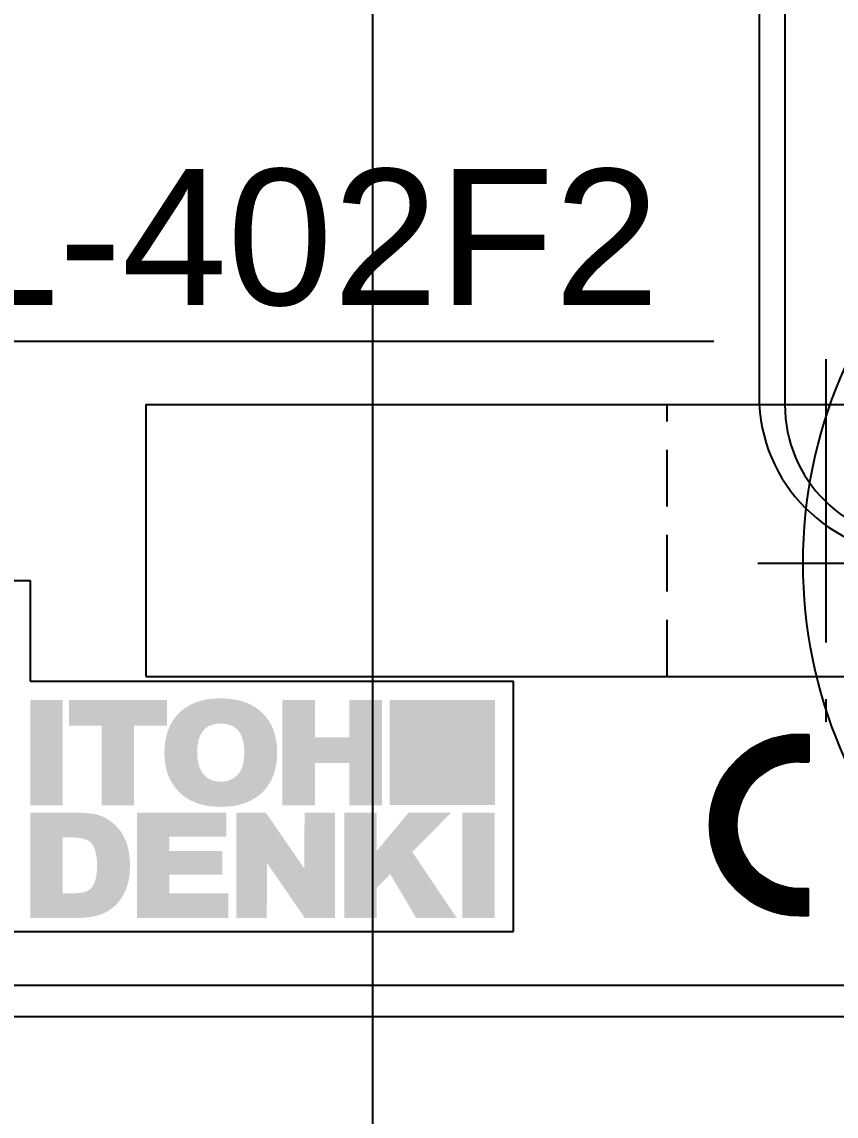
# Model space of a CAD drawing. Header units: inches. Extents: x 0 to 77285, y -118 to 40065.
# Drawn here: x 70328 to 70345.96, y 27953.59 to 27977.74 of the extents above; entities that cross this region are included whole.
import ezdxf
from ezdxf.enums import TextEntityAlignment as Align

# ---------------------------------------------------------------- set-up
doc = ezdxf.new("R2010")
doc.units = ezdxf.units.IN
doc.header["$LTSCALE"] = 5
doc.header["$MEASUREMENT"] = 0
doc.linetypes.add('CENTER', pattern=[2, 1.25, -0.25, 0.25, -0.25])
doc.linetypes.add('HIDDEN', pattern=[0.375, 0.25, -0.125])
for name, color, linetype in [('11', 1, 'CENTER'), ('22', 2, 'HIDDEN'), ('55', 5, 'Continuous'), ('99', 181, 'Continuous'), ('T', 3, 'Continuous')]:
    doc.layers.add(name, color=color, linetype=linetype)
doc.styles.add('SCI', font='')
doc.styles.get('SCI').set_extended_font_data('Gulim')

# ---------------------------------------------------------------- blocks, each defined once
blk = doc.blocks.new('A$C362a6d6b')
for p, q in [((-15, 0), (15, 0)), ((-15, 0), (-15, -6)), ((-15, -6), (15, -6))]:
    blk.add_line(p, q)
at = {"layer": '11'}
blk.add_line((0, 1), (0, -7), dxfattribs=at)
at = {"layer": '22'}
blk.add_line((-3.5, -6), (-3.5, 0), dxfattribs=at)
blk = doc.blocks.new('A$C9c3b0687E')
for points in [[(23.666, 4.48), (22.951, 4.48), (22.951, 2.16), (23.666, 2.16)], [(33.199, 2.164), (30.881, 2.164), (30.881, 4.482), (33.199, 4.482)], [(32.48, 1.994), (32.48, -0.327), (33.194, -0.327), (33.194, 1.994)]]:
    blk.add_hatch(color=256).paths.add_polyline_path(points)
h = blk.add_hatch(color=256)
edge = h.paths.add_edge_path()
edge.add_spline(control_points=[(25.966, 4.48), (25.966, 4.48), (23.799, 4.48), (23.799, 4.48), (23.799, 4.48), (23.799, 3.914), (23.799, 3.914), (23.799, 3.914), (24.432, 3.914), (24.525, 3.914), (24.525, 3.813), (24.525, 2.16), (24.525, 2.16), (24.525, 2.16), (25.24, 2.16), (25.24, 2.16), (25.24, 2.16), (25.24, 3.813), (25.24, 3.914), (25.333, 3.914), (25.966, 3.914), (25.966, 3.914), (25.966, 3.914), (25.966, 4.48), (25.966, 4.48)], knot_values=[0, 0, 0, 0, 1, 1, 1, 2, 2, 2, 3, 3, 3, 4, 4, 4, 5, 5, 5, 6, 6, 6, 7, 7, 7, 8, 8, 8, 8], degree=3, periodic=0)
h = blk.add_hatch(color=256)
edge = h.paths.add_edge_path()
edge.add_spline(control_points=[(27.625, 3), (27.597, 2.924), (27.556, 2.86), (27.502, 2.81), (27.45, 2.761), (27.39, 2.726), (27.323, 2.704), (27.273, 2.687), (27.215, 2.679), (27.151, 2.679), (27.008, 2.679), (26.89, 2.723), (26.801, 2.809), (26.689, 2.919), (26.632, 3.091), (26.632, 3.32), (26.632, 3.487), (26.658, 3.62), (26.709, 3.718), (26.792, 3.882), (26.935, 3.961), (27.148, 3.961), (27.324, 3.961), (27.457, 3.906), (27.543, 3.799), (27.628, 3.695), (27.67, 3.537), (27.67, 3.329), (27.67, 3.187), (27.655, 3.076), (27.625, 3)], knot_values=[0, 0, 0, 0, 1, 1, 1, 2, 2, 2, 3, 3, 3, 4, 4, 4, 5, 5, 5, 6, 6, 6, 7, 7, 7, 8, 8, 8, 9, 9, 9, 10, 10, 10, 10], degree=3, periodic=0)
edge = h.paths.add_edge_path(flags=16)
edge.add_spline(control_points=[(26.2, 2.483), (26.418, 2.244), (26.739, 2.123), (27.154, 2.123), (27.563, 2.123), (27.88, 2.241), (28.099, 2.474), (28.295, 2.682), (28.395, 2.969), (28.395, 3.326), (28.395, 3.674), (28.294, 3.958), (28.095, 4.169), (27.876, 4.4), (27.555, 4.517), (27.141, 4.517), (26.745, 4.517), (26.434, 4.403), (26.214, 4.179), (26.01, 3.963), (25.907, 3.673), (25.907, 3.317), (25.907, 2.974), (26.005, 2.693), (26.2, 2.483)], knot_values=[0, 0, 0, 0, 1, 1, 1, 2, 2, 2, 3, 3, 3, 4, 4, 4, 5, 5, 5, 6, 6, 6, 7, 7, 7, 8, 8, 8, 8], degree=3, periodic=0)
h = blk.add_hatch(color=256)
edge = h.paths.add_edge_path()
edge.add_spline(control_points=[(29.227, 3.09), (29.316, 3.09), (29.902, 3.09), (29.99, 3.09), (29.99, 2.994), (29.99, 2.16), (29.99, 2.16), (29.99, 2.16), (30.705, 2.16), (30.705, 2.16), (30.705, 2.16), (30.705, 4.48), (30.705, 4.48), (30.705, 4.48), (29.99, 4.48), (29.99, 4.48), (29.99, 4.48), (29.99, 3.655), (29.99, 3.655), (29.99, 3.655), (29.227, 3.655), (29.227, 3.655), (29.227, 3.655), (29.227, 4.48), (29.227, 4.48), (29.227, 4.48), (28.512, 4.48), (28.512, 4.48), (28.512, 4.48), (28.512, 2.16), (28.512, 2.16), (28.512, 2.16), (29.227, 2.16), (29.227, 2.16), (29.227, 2.16), (29.227, 2.994), (29.227, 3.09)], knot_values=[0, 0, 0, 0, 1, 1, 1, 2, 2, 2, 3, 3, 3, 4, 4, 4, 5, 5, 5, 6, 6, 6, 7, 7, 7, 8, 8, 8, 9, 9, 9, 10, 10, 10, 11, 11, 11, 12, 12, 12, 12], degree=3, periodic=0)
h = blk.add_hatch(color=256)
edge = h.paths.add_edge_path()
edge.add_spline(control_points=[(23.666, 1.45), (23.723, 1.45), (23.81, 1.45), (23.81, 1.45), (24.071, 1.45), (24.19, 1.406), (24.244, 1.369), (24.362, 1.286), (24.422, 1.104), (24.422, 0.827), (24.422, 0.557), (24.365, 0.377), (24.252, 0.293), (24.186, 0.243), (24.061, 0.217), (23.88, 0.217), (23.88, 0.217), (23.735, 0.217), (23.666, 0.217), (23.666, 0.313), (23.666, 1.354), (23.666, 1.45)], knot_values=[0, 0, 0, 0, 1, 1, 1, 2, 2, 2, 3, 3, 3, 4, 4, 4, 5, 5, 5, 6, 6, 6, 7, 7, 7, 7], degree=3, periodic=0)
edge = h.paths.add_edge_path(flags=16)
edge.add_spline(control_points=[(24.706, 1.814), (24.6, 1.89), (24.491, 1.939), (24.374, 1.962), (24.248, 1.983), (24.118, 1.994), (23.986, 1.994), (23.986, 1.994), (22.951, 1.994), (22.951, 1.994), (22.951, 1.994), (22.951, -0.327), (22.951, -0.327), (22.951, -0.327), (24.002, -0.327), (24.002, -0.327), (24.149, -0.327), (24.287, -0.311), (24.413, -0.279), (24.547, -0.243), (24.655, -0.191), (24.745, -0.121), (24.912, 0.012), (25.029, 0.186), (25.092, 0.395), (25.129, 0.514), (25.147, 0.66), (25.147, 0.84), (25.147, 1.048), (25.112, 1.237), (25.043, 1.401), (24.973, 1.568), (24.86, 1.707), (24.706, 1.814)], knot_values=[0, 0, 0, 0, 1, 1, 1, 2, 2, 2, 3, 3, 3, 4, 4, 4, 5, 5, 5, 6, 6, 6, 7, 7, 7, 8, 8, 8, 9, 9, 9, 10, 10, 10, 11, 11, 11, 11], degree=3, periodic=0)
h = blk.add_hatch(color=256)
edge = h.paths.add_edge_path()
edge.add_spline(control_points=[(26.019, 0.628), (26.117, 0.628), (27.185, 0.628), (27.185, 0.628), (27.185, 0.628), (27.185, 1.147), (27.185, 1.147), (27.185, 1.147), (26.117, 1.147), (26.019, 1.147), (26.019, 1.217), (26.019, 1.392), (26.019, 1.462), (26.118, 1.462), (27.275, 1.462), (27.275, 1.462), (27.275, 1.462), (27.275, 1.994), (27.275, 1.994), (27.275, 1.994), (25.304, 1.994), (25.304, 1.994), (25.304, 1.994), (25.304, -0.327), (25.304, -0.327), (25.304, -0.327), (27.315, -0.327), (27.315, -0.327), (27.315, -0.327), (27.315, 0.217), (27.315, 0.217), (27.315, 0.217), (26.118, 0.217), (26.019, 0.217), (26.019, 0.294), (26.019, 0.551), (26.019, 0.628)], knot_values=[0, 0, 0, 0, 1, 1, 1, 2, 2, 2, 3, 3, 3, 4, 4, 4, 5, 5, 5, 6, 6, 6, 7, 7, 7, 8, 8, 8, 9, 9, 9, 10, 10, 10, 11, 11, 11, 12, 12, 12, 12], degree=3, periodic=0)
h = blk.add_hatch(color=256)
edge = h.paths.add_edge_path()
edge.add_spline(control_points=[(29, 1.994), (29, 1.994), (28.995, 1.025), (28.994, 0.763), (28.837, 0.99), (28.147, 1.994), (28.147, 1.994), (28.147, 1.994), (27.491, 1.994), (27.491, 1.994), (27.491, 1.994), (27.491, -0.327), (27.491, -0.327), (27.491, -0.327), (28.166, -0.327), (28.166, -0.327), (28.166, -0.327), (28.171, 0.622), (28.172, 0.883), (28.328, 0.656), (29.005, -0.327), (29.005, -0.327), (29.005, -0.327), (29.675, -0.327), (29.675, -0.327), (29.675, -0.327), (29.675, 1.994), (29.675, 1.994), (29.675, 1.994), (29, 1.994), (29, 1.994)], knot_values=[0, 0, 0, 0, 1, 1, 1, 2, 2, 2, 3, 3, 3, 4, 4, 4, 5, 5, 5, 6, 6, 6, 7, 7, 7, 8, 8, 8, 9, 9, 9, 10, 10, 10, 10], degree=3, periodic=0)
h = blk.add_hatch(color=256)
edge = h.paths.add_edge_path()
edge.add_spline(control_points=[(32.236, 1.994), (32.236, 1.994), (31.295, 1.994), (31.295, 1.994), (31.295, 1.994), (30.737, 1.326), (30.589, 1.149), (30.589, 1.36), (30.589, 1.994), (30.589, 1.994), (30.589, 1.994), (29.875, 1.994), (29.875, 1.994), (29.875, 1.994), (29.875, -0.327), (29.875, -0.327), (29.875, -0.327), (30.589, -0.327), (30.589, -0.327), (30.589, -0.327), (30.589, 0.293), (30.589, 0.335), (30.614, 0.36), (30.822, 0.567), (30.892, 0.638), (30.955, 0.532), (31.462, -0.327), (31.462, -0.327), (31.462, -0.327), (32.357, -0.327), (32.357, -0.327), (32.357, -0.327), (31.424, 1.059), (31.377, 1.129), (31.435, 1.188), (32.236, 1.994), (32.236, 1.994)], knot_values=[0, 0, 0, 0, 1, 1, 1, 2, 2, 2, 3, 3, 3, 4, 4, 4, 5, 5, 5, 6, 6, 6, 7, 7, 7, 8, 8, 8, 9, 9, 9, 10, 10, 10, 11, 11, 11, 12, 12, 12, 12], degree=3, periodic=0)
for p, q in [((39.028, 22.69), (39.028, 11.19)), ((39.598, 22.5), (39.598, 11)), ((38.028, 12.389), (14.928, 12.389)), ((22.953, 7.107), (15.179, 7.107)), ((22.953, 4.891), (22.953, 7.107)), ((33.609, 4.891), (22.953, 4.891)), ((33.609, -0.628), (33.609, 4.891)), ((37.931, 1.729), (39.921, 3.719)), ((37.932, 1.761), (39.889, 3.719)), ((37.933, 1.794), (39.856, 3.718)), ((37.934, 1.827), (39.823, 3.716)), ((37.936, 1.861), (39.789, 3.714)), ((37.939, 1.896), (39.755, 3.712)), ((37.942, 1.931), (39.72, 3.708)), ((37.946, 1.967), (39.684, 3.704)), ((37.951, 2.004), (39.647, 3.699)), ((37.957, 2.041), (39.609, 3.693)), ((37.964, 2.08), (39.571, 3.687)), ((37.971, 2.119), (39.532, 3.679)), ((37.98, 2.159), (39.491, 3.671)), ((37.99, 2.201), (39.45, 3.661)), ((38.001, 2.244), (39.407, 3.65)), ((38.014, 2.288), (39.362, 3.637)), ((38.028, 2.334), (39.316, 3.623)), ((39.001, 2.767), (39.953, 3.719)), ((39.144, 2.878), (39.985, 3.719)), ((39.229, 2.932), (40.017, 3.719)), ((39.299, 2.969), (40.049, 3.719)), ((39.359, 2.998), (40.08, 3.719)), ((39.414, 3.021), (40.112, 3.719)), ((39.465, 3.04), (40.129, 3.705)), ((39.513, 3.056), (40.129, 3.673)), ((39.558, 3.069), (40.129, 3.641)), ((39.93, 3.719), (40.129, 3.719)), ((40.129, 3.719), (40.129, 3.12)), ((38.044, 2.382), (39.268, 3.607)), ((38.062, 2.432), (39.218, 3.588)), ((38.083, 2.485), (39.165, 3.567)), ((38.107, 2.541), (39.109, 3.543)), ((38.136, 2.601), (39.049, 3.515)), ((38.169, 2.666), (38.984, 3.481)), ((38.21, 2.739), (38.911, 3.44)), ((38.264, 2.825), (38.826, 3.387)), ((39.601, 3.081), (40.129, 3.609)), ((39.642, 3.09), (40.129, 3.578)), ((39.681, 3.098), (40.129, 3.546)), ((39.719, 3.104), (40.129, 3.514)), ((39.756, 3.109), (40.129, 3.482)), ((39.792, 3.113), (40.129, 3.45)), ((39.827, 3.116), (40.129, 3.419)), ((39.861, 3.118), (40.129, 3.387)), ((38.342, 2.935), (38.715, 3.308)), ((39.894, 3.119), (40.129, 3.355)), ((39.926, 3.12), (40.129, 3.323)), ((39.958, 3.12), (40.129, 3.291)), ((39.989, 3.12), (40.129, 3.26)), ((40.021, 3.12), (40.129, 3.228)), ((40.053, 3.12), (40.129, 3.196)), ((40.085, 3.12), (40.129, 3.164)), ((39.93, 3.12), (40.129, 3.12)), ((40.117, 3.12), (40.129, 3.132)), ((37.931, 1.698), (38.883, 2.649)), ((37.932, 1.666), (38.772, 2.506)), ((37.933, 1.636), (38.719, 2.421)), ((37.935, 1.605), (38.681, 2.352)), ((37.937, 1.576), (38.652, 2.291)), ((37.939, 1.546), (38.629, 2.236)), ((37.942, 1.517), (38.61, 2.186)), ((37.945, 1.488), (38.594, 2.138)), ((37.948, 1.46), (38.581, 2.093)), ((37.952, 1.432), (38.57, 2.05)), ((37.956, 1.405), (38.561, 2.009)), ((37.961, 1.377), (38.553, 1.969)), ((37.966, 1.351), (38.547, 1.931)), ((37.971, 1.324), (38.542, 1.894)), ((37.977, 1.298), (38.538, 1.859)), ((37.982, 1.272), (38.535, 1.824)), ((37.989, 1.246), (38.532, 1.79)), ((37.995, 1.221), (38.531, 1.757)), ((38.002, 1.195), (38.531, 1.725)), ((38.009, 1.171), (38.531, 1.693)), ((38.016, 1.146), (38.532, 1.662)), ((38.023, 1.122), (38.534, 1.632)), ((38.031, 1.098), (38.536, 1.602)), ((38.039, 1.074), (38.539, 1.573)), ((38.047, 1.05), (38.542, 1.545)), ((38.056, 1.027), (38.546, 1.517)), ((38.064, 1.004), (38.55, 1.49)), ((38.073, 0.981), (38.555, 1.463)), ((38.083, 0.958), (38.56, 1.436)), ((38.092, 0.936), (38.566, 1.41)), ((38.102, 0.914), (38.572, 1.384)), ((38.111, 0.892), (38.578, 1.359)), ((38.121, 0.87), (38.585, 1.334)), ((38.132, 0.849), (38.593, 1.31)), ((38.142, 0.827), (38.6, 1.285)), ((38.153, 0.806), (38.608, 1.262)), ((38.164, 0.785), (38.617, 1.238)), ((38.175, 0.765), (38.625, 1.215)), ((38.186, 0.744), (38.634, 1.192)), ((38.198, 0.724), (38.644, 1.17)), ((38.209, 0.704), (38.654, 1.148)), ((38.221, 0.684), (38.664, 1.126)), ((38.234, 0.664), (38.674, 1.105)), ((38.246, 0.645), (38.684, 1.084)), ((38.258, 0.626), (38.695, 1.063)), ((38.271, 0.606), (38.707, 1.042)), ((38.284, 0.588), (38.718, 1.022)), ((38.297, 0.569), (38.73, 1.002)), ((38.31, 0.55), (38.742, 0.982)), ((38.324, 0.532), (38.754, 0.963)), ((38.337, 0.514), (38.767, 0.943)), ((38.351, 0.496), (38.78, 0.924)), ((38.365, 0.478), (38.793, 0.906)), ((38.379, 0.46), (38.806, 0.887)), ((38.394, 0.443), (38.82, 0.869)), ((38.408, 0.426), (38.834, 0.851)), ((38.423, 0.409), (38.848, 0.834)), ((38.438, 0.392), (38.863, 0.817)), ((38.453, 0.375), (38.877, 0.799)), ((38.468, 0.358), (38.892, 0.783)), ((38.483, 0.342), (38.907, 0.766)), ((38.499, 0.326), (38.923, 0.75)), ((38.515, 0.31), (38.939, 0.734)), ((38.531, 0.294), (38.955, 0.718)), ((38.547, 0.278), (38.971, 0.702)), ((38.563, 0.263), (38.987, 0.687)), ((38.58, 0.248), (39.004, 0.672)), ((38.596, 0.232), (39.021, 0.657)), ((38.613, 0.218), (39.038, 0.643)), ((38.63, 0.203), (39.056, 0.629)), ((38.648, 0.188), (39.074, 0.615)), ((38.665, 0.174), (39.092, 0.601)), ((38.683, 0.16), (39.11, 0.587)), ((38.7, 0.146), (39.129, 0.574)), ((38.718, 0.132), (39.148, 0.561)), ((38.736, 0.118), (39.167, 0.549)), ((38.755, 0.105), (39.186, 0.536)), ((38.773, 0.091), (39.206, 0.524)), ((38.792, 0.078), (39.226, 0.512)), ((38.811, 0.065), (39.246, 0.501)), ((38.83, 0.053), (39.267, 0.489)), ((38.849, 0.04), (39.287, 0.478)), ((38.869, 0.028), (39.308, 0.468)), ((38.888, 0.016), (39.33, 0.457)), ((38.908, 0.004), (39.352, 0.447)), ((38.928, -0.008), (39.374, 0.437)), ((38.948, -0.02), (39.396, 0.428)), ((38.969, -0.031), (39.419, 0.419)), ((38.989, -0.042), (39.442, 0.41)), ((39.01, -0.053), (39.465, 0.402)), ((39.031, -0.064), (39.489, 0.394)), ((39.052, -0.074), (39.513, 0.386)), ((39.074, -0.085), (39.537, 0.378)), ((39.096, -0.095), (39.562, 0.371)), ((39.118, -0.105), (39.587, 0.365)), ((39.14, -0.114), (39.613, 0.359)), ((39.162, -0.124), (39.639, 0.353)), ((39.185, -0.133), (39.665, 0.347)), ((39.207, -0.142), (39.692, 0.343)), ((39.23, -0.151), (39.719, 0.338)), ((39.254, -0.159), (39.747, 0.334)), ((39.277, -0.168), (39.776, 0.331)), ((39.301, -0.176), (39.804, 0.328)), ((39.325, -0.184), (39.834, 0.326)), ((39.349, -0.191), (39.864, 0.324)), ((39.374, -0.198), (39.895, 0.323)), ((39.398, -0.205), (39.926, 0.322)), ((39.424, -0.212), (39.958, 0.322)), ((39.449, -0.219), (39.99, 0.322)), ((39.474, -0.225), (40.021, 0.322)), ((39.5, -0.231), (40.053, 0.322)), ((39.527, -0.236), (40.085, 0.322)), ((39.553, -0.241), (40.117, 0.322)), ((39.58, -0.246), (40.129, 0.303)), ((39.607, -0.251), (40.129, 0.271)), ((39.917, 0.322), (40.117, 0.322)), ((40.117, -0.277), (40.117, 0.322)), ((39.635, -0.255), (40.129, 0.239)), ((39.662, -0.259), (40.129, 0.208)), ((39.691, -0.263), (40.129, 0.176)), ((39.719, -0.266), (40.129, 0.144)), ((39.748, -0.269), (40.129, 0.112)), ((39.777, -0.271), (40.129, 0.08)), ((39.807, -0.273), (40.129, 0.049)), ((39.837, -0.275), (40.129, 0.017)), ((39.868, -0.276), (40.129, -0.015)), ((39.899, -0.277), (40.129, -0.047)), ((39.931, -0.277), (40.129, -0.079)), ((39.962, -0.277), (40.129, -0.11)), ((39.994, -0.277), (40.129, -0.142)), ((40.026, -0.277), (40.129, -0.174)), ((40.058, -0.277), (40.129, -0.206)), ((40.09, -0.277), (40.129, -0.237)), ((39.917, -0.277), (40.117, -0.277)), ((40.121, -0.277), (40.129, -0.269)), ((15.179, -0.628), (33.609, -0.628)), ((16.428, -1.81), (105.928, -1.81)), ((16.497, -2.5), (105.997, -2.5))]:
    blk.add_line(p, q)
for centre, radius, start in [((42.528, 11.19), 3.5, 180), ((42.598, 11), 3, 180), ((39.93, 1.721), 1.998, 90), ((39.93, 1.721), 1.399, 90)]:
    blk.add_arc(centre, radius, start, 270)
at = {"style": 'SCI', "width": 0.959345}
blk.add_text('CBL-402F2', height=3, dxfattribs=at).set_placement((15.428, 13.195), (36.835, 13.195), align=Align.FIT)
blk = doc.blocks.new('A$C4762031a')
blk.add_line((-20, 0), (-20, -67))
blk = doc.blocks.new('A$C037ba475')
for p, q in [((0, 9.815), (-8.5, 4.907)), ((8.5, 4.907), (0, 9.815)), ((-8.5, -4.907), (-8.5, 4.907)), ((8.5, -4.907), (8.5, 4.907)), ((-8.5, -4.907), (0, -9.815)), ((0, -9.815), (8.5, -4.907))]:
    blk.add_line(p, q)
for radius in [10.5, 8.5, 6]:
    blk.add_circle((0, 0), radius)
at = {"layer": '11'}
for p, q in [((0, -11.5), (0, 11.5)), ((-11.5, 0), (11.5, 0))]:
    blk.add_line(p, q, dxfattribs=at)
at = {"layer": 'T'}
blk.add_arc((0, 0), 5.6, 238.0881, 207.4076, dxfattribs=at)
blk = doc.blocks.new('A$C9345a28b')
blk.add_blockref('A$C4762031a', (202.5, -58, 0))
at = {"layer": '55'}
blk.add_blockref('A$C037ba475', (202.5, -90, 0), dxfattribs=at)
at = {"layer": '99'}
blk.add_blockref('A$C9c3b0687E', (152, -97.5, 0), dxfattribs=at)

msp = doc.modelspace()

# ---------------------------------------------------------------- block references
for name, p in [('A$C9345a28b', (70153.2357186, 28055.79321227)), ('A$C362a6d6b', (70345.7357186, 27969.29321227, 0.00000002))]:
    msp.add_blockref(name, p)

doc.saveas('drawing.dxf')
